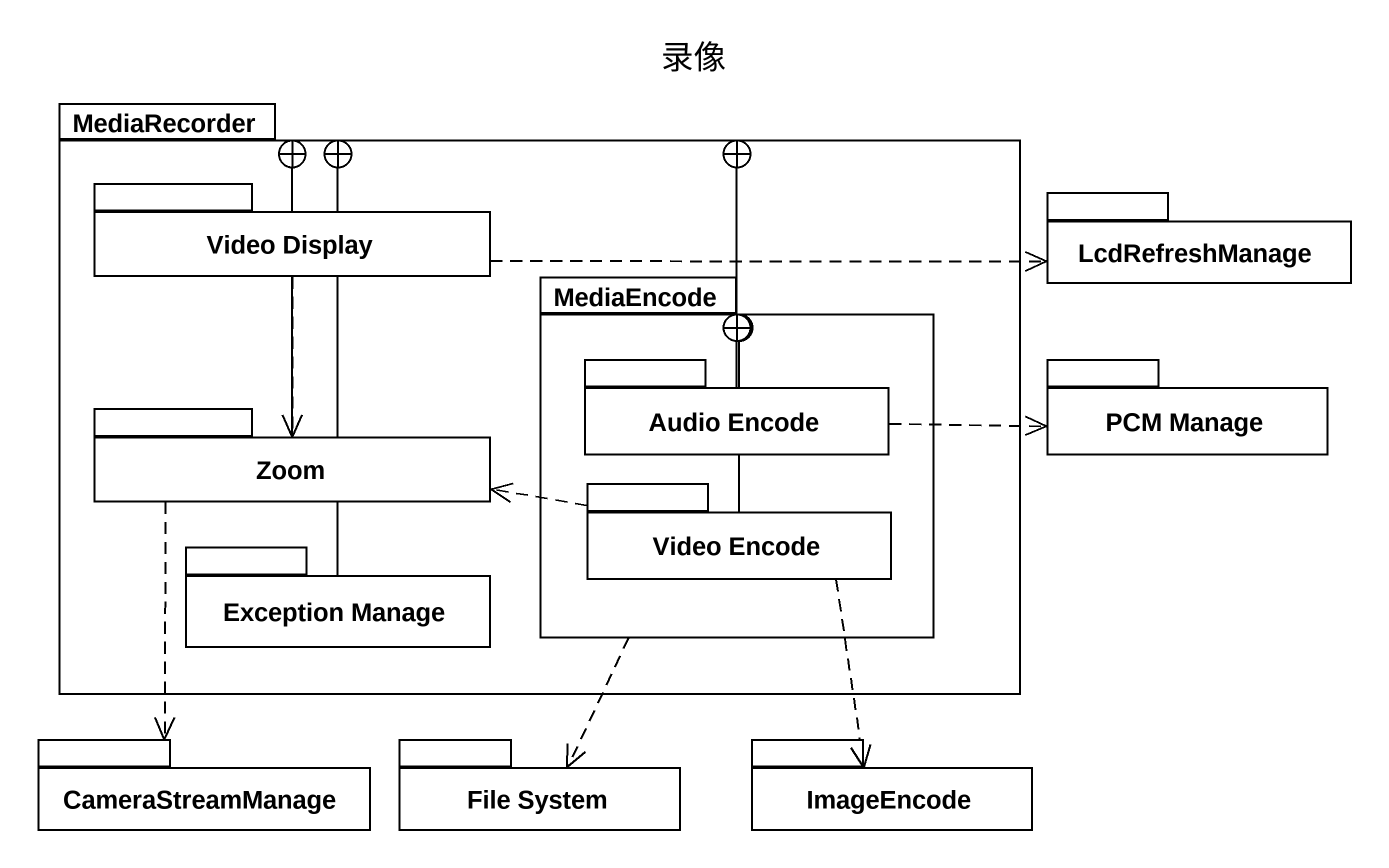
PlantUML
@startuml
title 录像
package MediaRecorder {
  package "Video Display" as Video_Display {
  }
  package MediaEncode {
    package "Audio Encode" as Audio_Encode {
    }
    package "Video Encode" as Video_Encode {
    }
  }
  package Zoom {
  }
  package "Exception Manage" as Exception_Manage {
  }
}
package LcdRefreshManage {
}
package "PCM Manage" as PCM_Manage {
}
package CameraStreamManage {
}
package "File System" as File_System {
}
package ImageEncode {
}
Video_Display --+ MediaRecorder
Video_Display .right.> LcdRefreshManage
Video_Display ..> Zoom
MediaEncode -left-+ MediaRecorder
MediaEncode ..> File_System
Audio_Encode --+ MediaEncode
Audio_Encode .right.> PCM_Manage
Zoom -right-+ MediaRecorder
Zoom ..> CameraStreamManage
Video_Encode -up-+ MediaEncode
Video_Encode .left.> Zoom
Video_Encode ..> ImageEncode
Exception_Manage -up-+ MediaRecorder
@enduml
